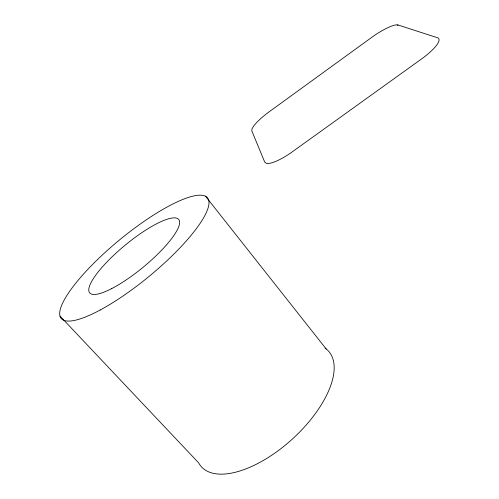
<?xml version="1.0" encoding="UTF-8"?>
<svg xmlns="http://www.w3.org/2000/svg" width="499" height="499" viewBox="0 0 499 499"><rect width="100%" height="100%" fill="white"/><g stroke="black" fill="none" stroke-linecap="round" stroke-linejoin="round"><path stroke-width="0.75" d="M397.204 25.38L398.04 24.987L437.411 37.712A30.67 7.616 -33.4 0 1 421.299 59.138L292.408 151.746A29.366 7.585 -36.1 0 1 266.279 163.31L264.707 162.069L251.852 131L251.933 129.154A25.025 5.508 -36.2 0 1 269.285 111.714L371.406 37.606A25.923 5.533 -34.3 0 1 398.04 24.987M60.055 316.117L198.677 462.904A85.915 40.687 -42.3 0 0 292.258 439.157A85.915 40.687 -42.3 0 0 325.067 348.146M205.469 196.157L326.196 348.976M111.739 288.578A57.703 14.234 -39.5 0 0 179.634 222.255A57.703 14.234 -39.5 0 0 111.258 257.621A57.703 14.234 -39.5 0 0 111.739 288.578M100.249 309.973A94.804 23.472 -39.5 0 0 208.894 201.191A94.804 23.472 -39.5 0 0 93.931 263.092A94.804 23.472 -39.5 0 0 100.249 309.973"/></g></svg>
